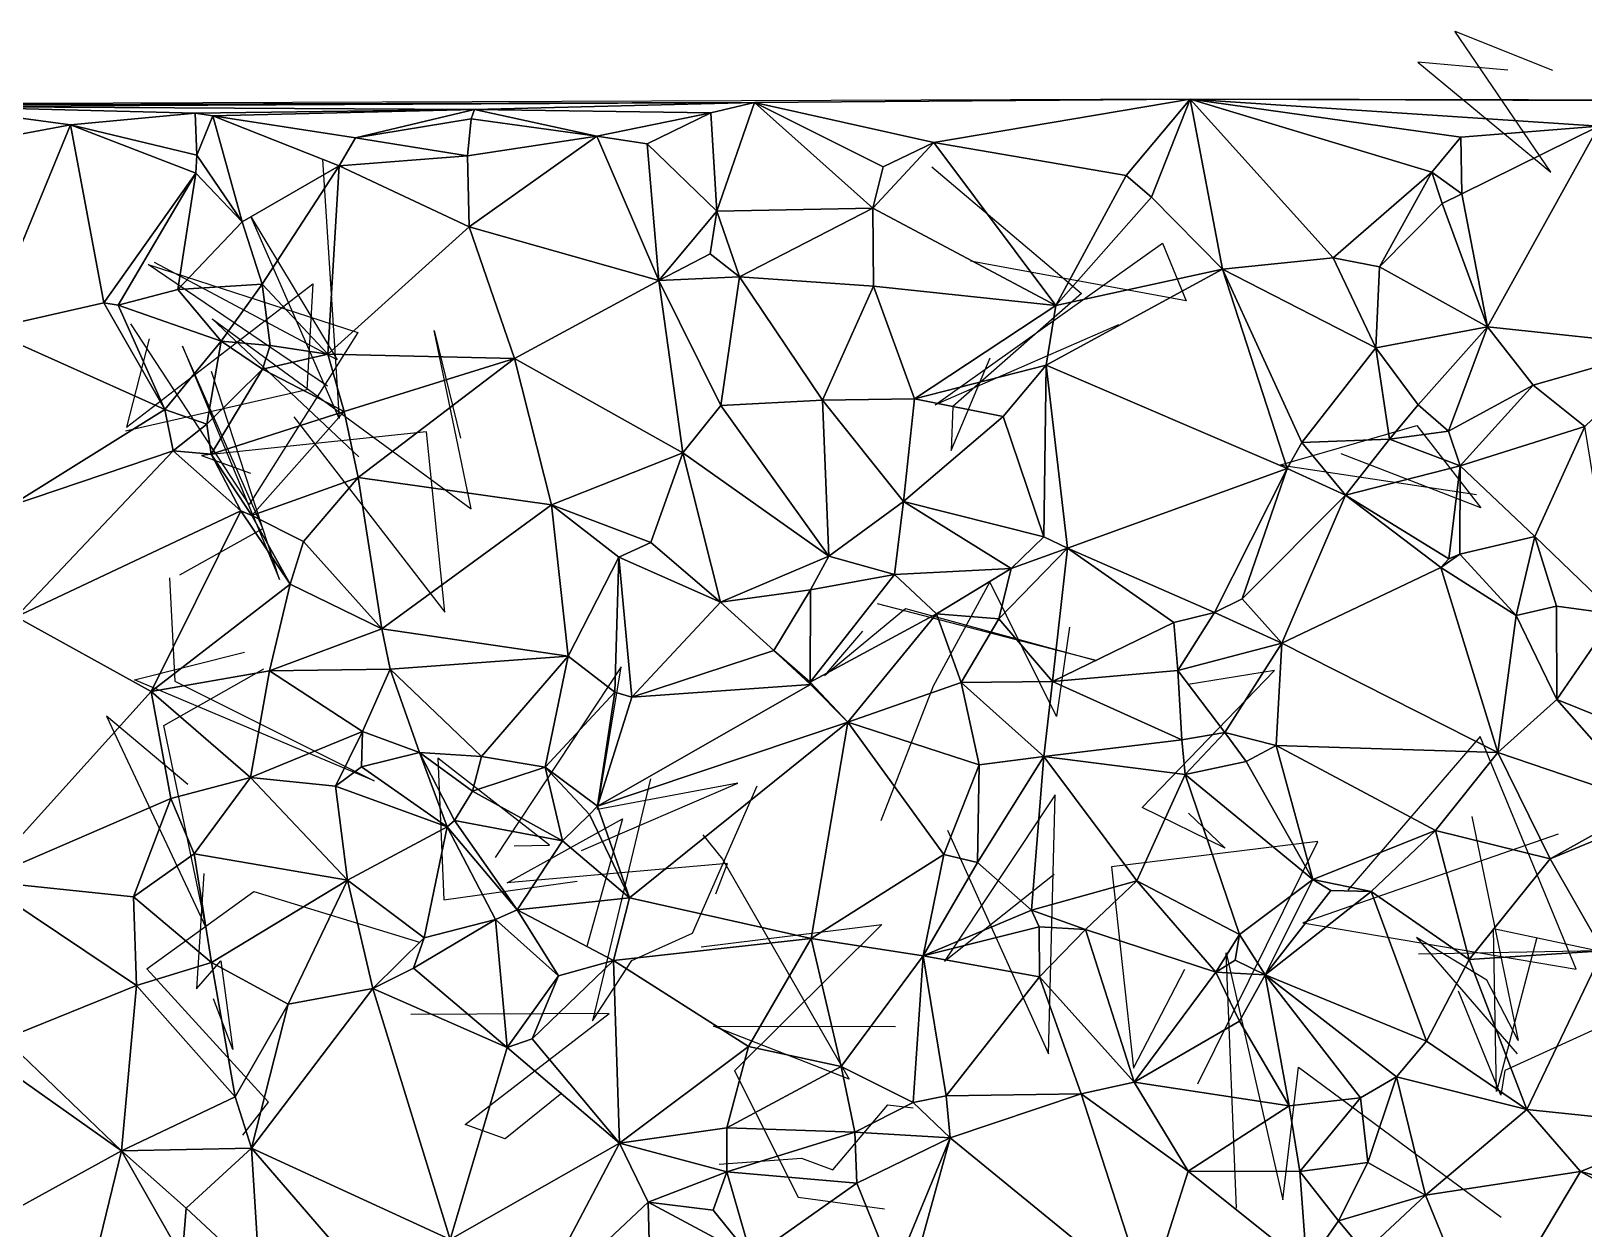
# Model space of a CAD drawing. Header units: metres. Extents: x -15.2 to 15.4, y -15.3 to 15.8.
# Drawn here: x -5.61 to 5.08, y 7.2 to 15.45 of the extents above; entities that cross this region are included whole.
import ezdxf

# ---------------------------------------------------------------- set-up
doc = ezdxf.new("R2010")
doc.units = ezdxf.units.M
doc.layers.add('CRACKS', color=1, linetype='Continuous')
doc.layers.add('STREET_MESH', color=7, linetype='Continuous')

msp = doc.modelspace()

# ---------------------------------------------------------------- linework, layer by layer
at = {"layer": 'CRACKS'}
for points in [[(4.555, 15.178, 0.1), (3.935, 15.233, 0.1), (4.852, 14.474, 0.1), (4.19, 15.447, 0.1), (4.863, 15.178, 0.1)], [(-3.604, 14.562, 0.1), (-3.488, 12.778, 0.1), (-4.093, 14.165, 0.1), (-3.503, 13.182, 0.1), (-4.759, 13.853, 0.1)], [(0.591, 14.511, 0.1), (1.621, 13.639, 0.1), (0.735, 12.86, 0.1), (0.724, 12.557, 0.1), (0.993, 13.196, 0.1)], [(1.876, 13.423, 0.1), (0.614, 12.873, 0.1), (2.179, 13.985, 0.1), (2.342, 13.588, 0.1), (0.856, 13.863, 0.1)], [(-3.568, 13, 0.1), (-4.804, 13.84, 0.1), (-3.359, 13.371, 0.1), (-4.108, 12.187, 0.1), (-4.922, 13.431, 0.1)], [(-4.797, 13.327, 0.1), (-4.952, 12.719, 0.1), (-3.67, 13.705, 0.1), (-3.71, 12.975, 0.1), (-4.958, 12.692, 0.1)], [(-3.354, 12.515, 0.1), (-4.363, 13.465, 0.1), (-2.579, 12.156, 0.1), (-2.834, 13.384, 0.1), (-2.654, 12.643, 0.1)], [(-4.584, 11.702, 0.1), (-4.013, 12.02, 0.1), (-4.566, 13.276, 0.1), (-3.9, 11.669, 0.1), (-4.366, 13.102, 0.1)], [(-3.8, 12.79, 0.1), (-2.76, 11.445, 0.1), (-2.887, 12.687, 0.1), (-4.436, 12.524, 0.1), (-4.098, 12.401, 0.1)], [(4.339, 12.252, 0.1), (2.984, 12.457, 0.1), (3.929, 12.731, 0.1), (4.37, 12.163, 0.1), (3.409, 12.534, 0.1)], [(-4.657, 11.682, 0.1), (-4.62, 10.969, 0.1), (-3.247, 10.284, 0.1), (-4.898, 10.978, 0.1), (-4.14, 11.17, 0.1)], [(1.539, 11.342, 0.1), (1.45, 10.726, 0.1), (0.99, 11.654, 0.1), (0.6, 10.935, 0.1), (0.241, 10.007, 0.1)], [(0.113, 11.313, 0.1), (-0.148, 11.008, 0.1), (0.409, 11.47, 0.1), (1.722, 11.111, 0.1), (0.217, 11.503, 0.1)], [(-4.529, 10.258, 0.1), (-5.089, 10.729, 0.1), (-4.403, 9.269, 0.1), (-4.694, 10.663, 0.1), (-4.007, 11.054, 0.1)], [(-1.821, 9.804, 0.1), (-0.745, 10.268, 0.1), (-1.71, 10.085, 0.1), (-1.548, 11.069, 0.1), (-2.415, 9.754, 0.1)], [(2.357, 10.06, 0.1), (2.611, 9.82, 0.1), (2.039, 10.099, 0.1), (2.95, 11.043, 0.1), (2.355, 10.947, 0.1)], [(4.901, 9.915, 0.1), (3.144, 9.305, 0.1), (5.027, 8.985, 0.1), (4.366, 10.589, 0.1), (3.455, 9.531, 0.1)], [(-2.284, 9.835, 0.1), (-2.04, 9.841, 0.1), (-2.81, 10.439, 0.1), (-2.767, 9.463, 0.1), (-1.851, 9.591, 0.1)], [(-1.345, 10.297, 0.1), (-1.745, 8.629, 0.1), (-1.475, 9.046, 0.1), (-1.057, 9.233, 0.1), (-0.611, 10.249, 0.1)], [(0.698, 9.943, 0.1), (1.395, 8.403, 0.1), (1.441, 10.187, 0.1), (0.679, 9.041, 0.1), (1.434, 9.641, 0.1)], [(-0.895, 9.504, 0.1), (-0.815, 9.713, 0.1), (-2.332, 9.581, 0.1), (-1.538, 10.022, 0.1), (-1.784, 9.142, 0.1)], [(4.307, 10.038, 0.1), (4.626, 8.494, 0.1), (4.41, 8.91, 0.1), (3.926, 9.204, 0.1), (4.62, 8.402, 0.1)], [(-0.985, 9.911, 0.1), (-0.85, 9.743, 0.1), (0.023, 8.228, 0.1), (-0.911, 8.593, 0.1), (0.341, 8.591, 0.1)], [(2.423, 8.196, 0.1), (3.248, 9.864, 0.1), (1.827, 9.691, 0.1), (1.979, 8.303, 0.1), (2.332, 8.986, 0.1)], [(-4.419, 9.645, 0.1), (-4.47, 8.851, 0.1), (-4.303, 9.043, 0.1), (-4.221, 8.432, 0.1), (-4.354, 8.781, 0.1)], [(-4.151, 7.843, 0.1), (-3.974, 8.07, 0.1), (-4.812, 8.988, 0.1), (-4.076, 9.521, 0.1), (-2.936, 9.172, 0.1)], [(-0.997, 9.139, 0.1), (0.247, 9.293, 0.1), (-0.768, 8.285, 0.1), (-0.328, 7.415, 0.1), (0.265, 7.335, 0.1)], [(4.755, 9.205, 0.1), (4.477, 8.144, 0.1), (4.456, 9.267, 0.1), (5.182, 9.111, 0.1), (3.94, 9.09, 0.1)], [(2.689, 7.34, 0.1), (2.616, 9.098, 0.1), (3.006, 7.398, 0.1), (3.114, 8.312, 0.1), (4.51, 7.279, 0.1)], [(5.508, 8.521, 0.1), (5.472, 8.716, 0.1), (4.534, 8.288, 0.1), (4.508, 8.119, 0.1), (4.216, 8.835, 0.1)], [(-1.955, 8.132, 0.1), (-2.346, 7.817, 0.1), (-2.622, 7.917, 0.1), (-1.63, 8.681, 0.1), (-2.995, 8.674, 0.1)], [(-0.872, 7.642, 0.1), (-0.306, 7.684, 0.1), (-0.091, 7.603, 0.1), (0.289, 8.052, 0.1), (0.462, 8.031, 0.1)]]:
    msp.add_polyline3d(points, dxfattribs=at)
at = {"layer": 'STREET_MESH'}
for points in [[(-12.461, 14.923), (-0.629, 14.955), (2.37, 14.978)], [(-0.629, 14.955), (0.605, 14.679), (2.37, 14.978)], [(0.605, 14.679), (1.929, 14.453), (2.37, 14.978)], [(1.929, 14.453), (2.102, 14.303), (2.37, 14.978)], [(2.102, 14.303), (2.591, 13.807), (2.37, 14.978)], [(6.072, 14.967), (11.685, 14.96), (2.37, 14.978)], [(5.181, 14.791), (6.072, 14.967), (2.37, 14.978)], [(4.233, 14.717), (5.181, 14.791), (2.37, 14.978)], [(2.591, 13.807), (3.354, 13.886), (2.37, 14.978)], [(4.032, 14.475), (4.233, 14.717), (2.37, 14.978)], [(3.354, 13.886), (4.032, 14.475), (2.37, 14.978)], [(-6.277, 14.927), (-0.629, 14.955), (-12.461, 14.923)], [(-6.277, 14.927), (-6.541, 14.575), (-5.337, 14.801)], [(-0.629, 14.955), (-6.277, 14.927), (-2.557, 14.907)], [(-6.277, 14.927), (-4.48, 14.882), (-2.557, 14.907)], [(-6.277, 14.927), (-5.337, 14.801), (-4.48, 14.882)], [(-5.337, 14.801), (-4.469, 14.592), (-4.48, 14.882)], [(-4.48, 14.882), (-4.357, 14.864), (-2.557, 14.907)], [(-4.469, 14.592), (-4.357, 14.864), (-4.48, 14.882)], [(-4.357, 14.864), (-4.469, 14.592), (-4.155, 14.132)], [(-4.357, 14.864), (-3.377, 14.712), (-2.557, 14.907)], [(-4.357, 14.864), (-4.155, 14.132), (-3.488, 14.519)], [(-3.377, 14.712), (-4.357, 14.864), (-3.488, 14.519)], [(-3.377, 14.712), (-2.579, 14.842), (-2.557, 14.907)], [(-2.579, 14.842), (-1.714, 14.723), (-2.557, 14.907)], [(-0.93, 14.884), (-0.629, 14.955), (-2.557, 14.907)], [(-1.714, 14.723), (-0.93, 14.884), (-2.557, 14.907)], [(-1.368, 14.669), (-0.93, 14.884), (-1.714, 14.723)], [(-0.93, 14.884), (-1.368, 14.669), (-0.888, 14.207)], [(-0.93, 14.884), (-0.888, 14.207), (-0.629, 14.955)], [(-0.888, 14.207), (0.184, 14.227), (-0.629, 14.955)], [(0.256, 14.512), (0.605, 14.679), (-0.629, 14.955)], [(0.184, 14.227), (0.256, 14.512), (-0.629, 14.955)], [(-6.541, 14.575), (-5.919, 13.392), (-5.337, 14.801)], [(-5.919, 13.392), (-5.108, 13.576), (-5.337, 14.801)], [(-4.475, 14.469), (-4.469, 14.592), (-5.337, 14.801)], [(-5.108, 13.576), (-4.475, 14.469), (-5.337, 14.801)], [(-2.605, 14.587), (-2.579, 14.842), (-3.377, 14.712)], [(-2.579, 14.842), (-2.605, 14.587), (-1.714, 14.723)], [(4.238, 14.325), (5.181, 14.791), (4.233, 14.717)], [(5.181, 14.791), (4.238, 14.325), (4.416, 13.409)], [(5.666, 13.277), (5.181, 14.791), (4.416, 13.409)], [(-2.605, 14.587), (-3.377, 14.712), (-3.488, 14.519)], [(-2.605, 14.587), (-2.593, 14.099), (-1.714, 14.723)], [(-1.714, 14.723), (-2.593, 14.099), (-1.289, 13.728)], [(-1.368, 14.669), (-1.714, 14.723), (-1.289, 13.728)], [(-0.888, 14.207), (-1.368, 14.669), (-1.289, 13.728)], [(0.184, 14.227), (0.605, 14.679), (0.256, 14.512)], [(0.605, 14.679), (0.184, 14.227), (1.445, 13.556)], [(1.929, 14.453), (0.605, 14.679), (1.445, 13.556)], [(4.032, 14.475), (4.238, 14.325), (4.233, 14.717)], [(-4.469, 14.592), (-4.475, 14.469), (-4.155, 14.132)], [(-2.593, 14.099), (-2.605, 14.587), (-3.488, 14.519)], [(-5.108, 13.576), (-5.01, 13.559), (-4.475, 14.469)], [(-4.475, 14.469), (-5.01, 13.559), (-4.598, 13.667)], [(-4.155, 14.132), (-4.475, 14.469), (-4.598, 13.667)], [(-4.155, 14.132), (-4.019, 13.704), (-3.488, 14.519)], [(-4.019, 13.704), (-3.567, 13.221), (-3.488, 14.519)], [(-3.567, 13.221), (-2.593, 14.099), (-3.488, 14.519)], [(2.102, 14.303), (1.929, 14.453), (1.445, 13.556)], [(4.032, 14.475), (3.354, 13.886), (3.672, 13.823)], [(4.104, 14.259), (4.032, 14.475), (3.672, 13.823)], [(4.032, 14.475), (4.104, 14.259), (4.238, 14.325)], [(4.238, 14.325), (4.104, 14.259), (4.416, 13.409)], [(0.184, 14.227), (-0.888, 14.207), (-0.733, 13.755)], [(0.19, 13.69), (0.184, 14.227), (-0.733, 13.755)], [(0.184, 14.227), (0.19, 13.69), (1.445, 13.556)], [(2.591, 13.807), (2.102, 14.303), (1.445, 13.556)], [(4.104, 14.259), (3.672, 13.823), (4.416, 13.409)], [(-4.019, 13.704), (-4.155, 14.132), (-4.598, 13.667)], [(-0.935, 13.912), (-0.888, 14.207), (-1.289, 13.728)], [(-0.888, 14.207), (-0.935, 13.912), (-0.733, 13.755)], [(-3.567, 13.221), (-2.281, 13.192), (-2.593, 14.099)], [(-2.593, 14.099), (-2.281, 13.192), (-1.289, 13.728)], [(-0.733, 13.755), (-0.935, 13.912), (-1.289, 13.728)], [(1.379, 13.145), (2.591, 13.807), (1.445, 13.556)], [(2.591, 13.807), (1.379, 13.145), (3.037, 12.433)], [(3.354, 13.886), (2.591, 13.807), (3.646, 13.266)], [(3.138, 12.612), (2.591, 13.807), (3.037, 12.433)], [(2.591, 13.807), (3.138, 12.612), (3.646, 13.266)], [(3.672, 13.823), (3.354, 13.886), (3.646, 13.266)], [(3.672, 13.823), (3.646, 13.266), (4.416, 13.409)], [(-4.019, 13.704), (-4.598, 13.667), (-4.301, 13.311)], [(-3.964, 13.281), (-4.019, 13.704), (-4.301, 13.311)], [(-3.567, 13.221), (-4.019, 13.704), (-3.964, 13.281)], [(-2.281, 13.192), (-1.122, 12.541), (-1.289, 13.728)], [(-0.861, 12.868), (-0.733, 13.755), (-1.289, 13.728)], [(-1.122, 12.541), (-0.861, 12.868), (-1.289, 13.728)], [(-0.861, 12.868), (-0.161, 12.904), (-0.733, 13.755)], [(-0.161, 12.904), (0.19, 13.69), (-0.733, 13.755)], [(-0.161, 12.904), (0.472, 12.914), (0.19, 13.69)], [(0.19, 13.69), (0.472, 12.914), (1.445, 13.556)], [(-5.108, 13.576), (-5.919, 13.392), (-4.689, 12.841)], [(-5.01, 13.559), (-5.108, 13.576), (-4.689, 12.841)], [(-4.598, 13.667), (-5.01, 13.559), (-4.301, 13.311)], [(-5.01, 13.559), (-4.689, 12.841), (-4.301, 13.311)], [(0.472, 12.914), (1.379, 13.145), (1.445, 13.556)], [(-5.919, 13.392), (-5.751, 12.177), (-4.689, 12.841)], [(3.646, 13.266), (3.939, 12.872), (4.416, 13.409)], [(3.939, 12.872), (4.147, 12.691), (4.416, 13.409)], [(4.147, 12.691), (4.731, 13.009), (4.416, 13.409)], [(4.731, 13.009), (5.666, 13.277), (4.416, 13.409)], [(-4.689, 12.841), (-4.399, 12.74), (-4.301, 13.311)], [(-4.399, 12.74), (-4.016, 13.118), (-4.301, 13.311)], [(-4.016, 13.118), (-3.964, 13.281), (-4.301, 13.311)], [(-3.567, 13.221), (-3.964, 13.281), (-4.016, 13.118)], [(3.138, 12.612), (3.742, 12.637), (3.646, 13.266)], [(3.742, 12.637), (3.939, 12.872), (3.646, 13.266)], [(5.086, 12.723), (5.666, 13.277), (4.731, 13.009)], [(-3.454, 12.826), (-3.567, 13.221), (-4.016, 13.118)], [(-3.567, 13.221), (-3.454, 12.826), (-2.281, 13.192)], [(-3.454, 12.826), (-3.357, 12.373), (-2.281, 13.192)], [(-3.357, 12.373), (-2.026, 12.184), (-2.281, 13.192)], [(-2.026, 12.184), (-1.122, 12.541), (-2.281, 13.192)], [(-4.399, 12.74), (-4.37, 12.533), (-4.016, 13.118)], [(-4.37, 12.533), (-3.454, 12.826), (-4.016, 13.118)], [(1.379, 13.145), (0.472, 12.914), (1.081, 12.793)], [(1.361, 11.964), (1.379, 13.145), (1.081, 12.793)], [(1.379, 13.145), (1.361, 11.964), (1.525, 11.886)], [(1.379, 13.145), (1.525, 11.886), (3.037, 12.433)], [(4.227, 12.453), (4.731, 13.009), (4.147, 12.691)], [(4.227, 12.453), (5.086, 12.723), (4.731, 13.009)], [(-5.751, 12.177), (-4.631, 12.555), (-4.689, 12.841)], [(-4.631, 12.555), (-4.399, 12.74), (-4.689, 12.841)], [(-4.37, 12.533), (-4.09, 12.11), (-3.454, 12.826)], [(-3.454, 12.826), (-4.09, 12.11), (-3.357, 12.373)], [(-0.861, 12.868), (-1.122, 12.541), (-0.119, 11.83)], [(-0.161, 12.904), (-0.861, 12.868), (-0.119, 11.83)], [(0.472, 12.914), (-0.161, 12.904), (0.396, 12.206)], [(-0.161, 12.904), (-0.119, 11.83), (0.396, 12.206)], [(0.472, 12.914), (0.396, 12.206), (1.081, 12.793)], [(3.939, 12.872), (3.742, 12.637), (4.147, 12.691)], [(-4.631, 12.555), (-4.37, 12.533), (-4.399, 12.74)], [(0.396, 12.206), (1.361, 11.964), (1.081, 12.793)], [(5.086, 12.723), (4.227, 12.453), (4.741, 11.966)], [(5.297, 11.43), (5.086, 12.723), (4.741, 11.966)], [(3.742, 12.637), (3.138, 12.612), (3.439, 12.251)], [(4.227, 12.453), (3.742, 12.637), (3.439, 12.251)], [(3.742, 12.637), (4.227, 12.453), (4.147, 12.691)], [(-4.631, 12.555), (-5.751, 12.177), (-5.711, 11.412)], [(-4.165, 12.142), (-4.631, 12.555), (-5.711, 11.412)], [(-4.165, 12.142), (-4.37, 12.533), (-4.631, 12.555)], [(-4.09, 12.11), (-4.37, 12.533), (-4.165, 12.142)], [(-2.026, 12.184), (-1.342, 11.924), (-1.122, 12.541)], [(-1.122, 12.541), (-1.342, 11.924), (-0.864, 11.513)], [(-0.119, 11.83), (-1.122, 12.541), (-0.864, 11.513)], [(3.138, 12.612), (3.037, 12.433), (3.439, 12.251)], [(1.525, 11.886), (2.537, 11.442), (3.037, 12.433)], [(2.537, 11.442), (2.728, 11.536), (3.037, 12.433)], [(3.037, 12.433), (2.728, 11.536), (3.439, 12.251)], [(4.15, 11.812), (4.227, 12.453), (3.439, 12.251)], [(4.15, 11.812), (4.226, 11.844), (4.227, 12.453)], [(4.227, 12.453), (4.226, 11.844), (4.741, 11.966)], [(-3.357, 12.373), (-4.09, 12.11), (-3.733, 11.932)], [(-3.357, 12.373), (-3.733, 11.932), (-3.195, 11.33)], [(-2.026, 12.184), (-3.357, 12.373), (-3.195, 11.33)], [(-0.119, 11.83), (0.333, 11.703), (0.396, 12.206)], [(0.333, 11.703), (1.136, 11.746), (0.396, 12.206)], [(1.136, 11.746), (1.361, 11.964), (0.396, 12.206)], [(3.439, 12.251), (2.728, 11.536), (3.001, 11.232)], [(4.094, 11.752), (3.439, 12.251), (3.001, 11.232)], [(4.094, 11.752), (4.15, 11.812), (3.439, 12.251)], [(-4.782, 10.899), (-4.165, 12.142), (-5.711, 11.412)], [(-3.826, 11.638), (-4.165, 12.142), (-4.782, 10.899)], [(-4.09, 12.11), (-4.165, 12.142), (-3.826, 11.638)], [(-4.09, 12.11), (-3.826, 11.638), (-3.733, 11.932)], [(-1.911, 11.141), (-2.026, 12.184), (-3.195, 11.33)], [(-1.563, 11.824), (-2.026, 12.184), (-1.911, 11.141)], [(-1.563, 11.824), (-1.342, 11.924), (-2.026, 12.184)], [(-3.733, 11.932), (-3.826, 11.638), (-3.195, 11.33)], [(-1.342, 11.924), (-1.563, 11.824), (-0.864, 11.513)], [(1.052, 11.398), (1.422, 10.966), (1.525, 11.886)], [(1.136, 11.746), (1.052, 11.398), (1.525, 11.886)], [(1.361, 11.964), (1.136, 11.746), (1.525, 11.886)], [(1.422, 10.966), (2.256, 11.373), (1.525, 11.886)], [(2.256, 11.373), (2.537, 11.442), (1.525, 11.886)], [(4.226, 11.844), (4.614, 11.421), (4.741, 11.966)], [(4.614, 11.421), (4.89, 11.487), (4.741, 11.966)], [(4.89, 11.487), (5.297, 11.43), (4.741, 11.966)], [(-1.591, 10.893), (-1.563, 11.824), (-1.911, 11.141)], [(-1.563, 11.824), (-1.591, 10.893), (-1.475, 10.86)], [(-1.563, 11.824), (-1.475, 10.86), (-0.864, 11.513)], [(-0.245, 11.599), (-0.119, 11.83), (-0.864, 11.513)], [(-0.245, 11.599), (0.333, 11.703), (-0.119, 11.83)], [(4.226, 11.844), (4.15, 11.812), (4.094, 11.752)], [(4.614, 11.421), (4.226, 11.844), (4.094, 11.752)], [(0.623, 11.434), (0.333, 11.703), (-0.246, 10.963)], [(0.333, 11.703), (-0.245, 11.599), (-0.246, 10.963)], [(0.333, 11.703), (0.623, 11.434), (1.136, 11.746)], [(1.136, 11.746), (0.623, 11.434), (1.052, 11.398)], [(4.487, 10.479), (4.094, 11.752), (3.001, 11.232)], [(4.487, 10.479), (4.614, 11.421), (4.094, 11.752)], [(-3.826, 11.638), (-4.782, 10.899), (-3.968, 11.04)], [(-3.826, 11.638), (-3.968, 11.04), (-3.195, 11.33)], [(-0.496, 11.18), (-0.245, 11.599), (-0.864, 11.513)], [(-0.246, 10.963), (-0.245, 11.599), (-0.496, 11.18)], [(-1.475, 10.86), (-0.496, 11.18), (-0.864, 11.513)], [(2.256, 11.373), (2.284, 11.043), (2.537, 11.442)], [(2.537, 11.442), (2.284, 11.043), (3.001, 11.232)], [(2.728, 11.536), (2.537, 11.442), (3.001, 11.232)], [(4.892, 10.842), (4.89, 11.487), (4.614, 11.421)], [(4.89, 11.487), (4.892, 10.842), (5.297, 11.43)], [(-5.96, 9.594), (-4.782, 10.899), (-5.711, 11.412)], [(-3.968, 11.04), (-3.138, 11.052), (-3.195, 11.33)], [(-3.138, 11.052), (-1.911, 11.141), (-3.195, 11.33)], [(0.623, 11.434), (-0.246, 10.963), (0.012, 10.686)], [(0.794, 10.961), (0.623, 11.434), (0.012, 10.686)], [(0.623, 11.434), (0.794, 10.961), (1.052, 11.398)], [(1.052, 11.398), (0.794, 10.961), (1.422, 10.966)], [(2.284, 11.043), (2.256, 11.373), (1.422, 10.966)], [(4.892, 10.842), (4.614, 11.421), (4.487, 10.479)], [(4.892, 10.842), (5.496, 10.6), (5.297, 11.43)], [(2.284, 11.043), (2.607, 10.616), (3.001, 11.232)], [(2.607, 10.616), (2.96, 10.527), (3.001, 11.232)], [(2.96, 10.527), (4.487, 10.479), (3.001, 11.232)], [(-3.138, 11.052), (-2.509, 10.451), (-1.911, 11.141)], [(-1.911, 11.141), (-2.509, 10.451), (-2.07, 10.376)], [(-1.591, 10.893), (-1.911, 11.141), (-2.07, 10.376)], [(-1.475, 10.86), (-0.244, 10.947), (-0.496, 11.18)], [(-0.244, 10.947), (-0.246, 10.963), (-0.496, 11.18)], [(-4.782, 10.899), (-4.098, 10.307), (-3.968, 11.04)], [(-4.098, 10.307), (-3.327, 10.622), (-3.968, 11.04)], [(-3.327, 10.622), (-3.138, 11.052), (-3.968, 11.04)], [(-3.138, 11.052), (-3.327, 10.622), (-2.935, 10.478)], [(-2.509, 10.451), (-3.138, 11.052), (-2.935, 10.478)], [(2.312, 10.565), (2.284, 11.043), (1.422, 10.966)], [(2.284, 11.043), (2.312, 10.565), (2.607, 10.616)], [(-0.244, 10.947), (-1.711, 10.109), (0.012, 10.686)], [(-1.475, 10.86), (-1.711, 10.109), (-0.244, 10.947)], [(-0.246, 10.963), (-0.244, 10.947), (0.012, 10.686)], [(0.916, 10.393), (0.794, 10.961), (0.012, 10.686)], [(1.422, 10.966), (0.794, 10.961), (1.363, 10.45)], [(1.363, 10.45), (0.794, 10.961), (0.916, 10.393)], [(2.312, 10.565), (1.422, 10.966), (1.363, 10.45)], [(-4.647, 10.161), (-4.782, 10.899), (-5.96, 9.594)], [(-4.647, 10.161), (-4.098, 10.307), (-4.782, 10.899)], [(-1.711, 10.109), (-1.591, 10.893), (-2.07, 10.376)], [(-1.591, 10.893), (-1.711, 10.109), (-1.475, 10.86)], [(5.527, 10.124), (4.892, 10.842), (4.487, 10.479)], [(5.496, 10.6), (4.892, 10.842), (5.527, 10.124)], [(-3.327, 10.622), (-4.098, 10.307), (-3.513, 10.247)], [(-3.334, 10.379), (-3.327, 10.622), (-3.513, 10.247)], [(-3.327, 10.622), (-3.334, 10.379), (-2.935, 10.478)], [(-1.711, 10.109), (-1.491, 9.477), (0.012, 10.686)], [(-1.491, 9.477), (-0.239, 9.197), (0.012, 10.686)], [(-0.239, 9.197), (0.674, 9.776), (0.012, 10.686)], [(0.674, 9.776), (0.916, 10.393), (0.012, 10.686)], [(2.607, 10.616), (2.312, 10.565), (2.335, 10.326)], [(2.755, 10.415), (2.607, 10.616), (2.335, 10.326)], [(2.607, 10.616), (2.755, 10.415), (2.96, 10.527)], [(-3.334, 10.379), (-2.746, 9.967), (-2.935, 10.478)], [(-2.509, 10.451), (-2.935, 10.478), (-2.57, 10.212)], [(-2.935, 10.478), (-2.694, 10.009), (-2.57, 10.212)], [(-2.746, 9.967), (-2.694, 10.009), (-2.935, 10.478)], [(2.312, 10.565), (1.363, 10.45), (2.335, 10.326)], [(2.755, 10.415), (3.213, 9.603), (2.96, 10.527)], [(4.057, 9.942), (4.487, 10.479), (2.96, 10.527)], [(3.213, 9.603), (4.057, 9.942), (2.96, 10.527)], [(4.057, 9.942), (4.848, 9.745), (4.487, 10.479)], [(4.848, 9.745), (5.527, 10.124), (4.487, 10.479)], [(-2.746, 9.967), (-3.334, 10.379), (-3.513, 10.247)], [(-2.509, 10.451), (-2.57, 10.212), (-2.07, 10.376)], [(-2.57, 10.212), (-1.951, 9.87), (-2.07, 10.376)], [(-1.951, 9.87), (-1.765, 10.052), (-2.07, 10.376)], [(-1.765, 10.052), (-1.711, 10.109), (-2.07, 10.376)], [(0.674, 9.776), (0.905, 9.72), (0.916, 10.393)], [(0.905, 9.72), (1.363, 10.45), (0.916, 10.393)], [(1.276, 9.393), (1.363, 10.45), (0.905, 9.72)], [(1.276, 9.393), (2.002, 9.595), (1.363, 10.45)], [(1.363, 10.45), (2.002, 9.595), (2.335, 10.326)], [(3.213, 9.603), (2.755, 10.415), (2.335, 10.326)], [(-4.098, 10.307), (-4.647, 10.161), (-4.487, 9.781)], [(-3.43, 9.599), (-4.098, 10.307), (-4.487, 9.781)], [(-4.098, 10.307), (-3.43, 9.599), (-3.513, 10.247)], [(2.002, 9.595), (2.709, 9.225), (2.335, 10.326)], [(2.709, 9.225), (3.213, 9.603), (2.335, 10.326)], [(-4.647, 10.161), (-5.96, 9.594), (-4.903, 9.484)], [(-4.647, 10.161), (-4.903, 9.484), (-4.487, 9.781)], [(-3.43, 9.599), (-2.746, 9.967), (-3.513, 10.247)], [(-2.694, 10.009), (-1.951, 9.87), (-2.57, 10.212)], [(-1.491, 9.477), (-1.765, 10.052), (-1.951, 9.87)], [(-1.491, 9.477), (-1.711, 10.109), (-1.765, 10.052)], [(4.848, 9.745), (5.63, 10.07), (5.527, 10.124)], [(5.63, 10.07), (4.848, 9.745), (5.21, 9.113)], [(-2.746, 9.967), (-3.43, 9.599), (-2.903, 9.202)], [(-2.412, 9.327), (-2.746, 9.967), (-2.903, 9.202)], [(-2.694, 10.009), (-2.746, 9.967), (-2.262, 9.395)], [(-2.746, 9.967), (-2.412, 9.327), (-2.262, 9.395)], [(-1.951, 9.87), (-2.694, 10.009), (-2.262, 9.395)], [(3.213, 9.603), (3.616, 9.521), (4.057, 9.942)], [(4.057, 9.942), (3.616, 9.521), (4.29, 9.052)], [(4.848, 9.745), (4.057, 9.942), (4.29, 9.052)], [(-1.491, 9.477), (-1.951, 9.87), (-2.262, 9.395)], [(-4.903, 9.484), (-4.367, 9.032), (-4.487, 9.781)], [(-4.367, 9.032), (-3.43, 9.599), (-4.487, 9.781)], [(-0.239, 9.197), (0.531, 9.077), (0.674, 9.776)], [(0.531, 9.077), (0.905, 9.72), (0.674, 9.776)], [(4.848, 9.745), (4.29, 9.052), (5.21, 9.113)], [(0.531, 9.077), (1.276, 9.393), (0.905, 9.72)], [(-5.96, 9.594), (-4.883, 8.873), (-4.903, 9.484)], [(-5.789, 8.507), (-4.883, 8.873), (-5.96, 9.594)], [(-3.43, 9.599), (-4.367, 9.032), (-3.839, 8.744)], [(-3.256, 8.852), (-3.43, 9.599), (-3.839, 8.744)], [(-3.43, 9.599), (-3.256, 8.852), (-2.903, 9.202)], [(2.002, 9.595), (1.276, 9.393), (1.649, 9.258)], [(2.545, 8.965), (2.002, 9.595), (1.649, 9.258)], [(2.709, 9.225), (2.002, 9.595), (2.545, 8.965)], [(2.885, 8.947), (3.213, 9.603), (2.709, 9.225)], [(3.213, 9.603), (2.885, 8.947), (3.337, 9.527)], [(2.885, 8.947), (3.616, 9.521), (3.337, 9.527)], [(3.616, 9.521), (2.885, 8.947), (3.995, 8.491)], [(3.616, 9.521), (3.213, 9.603), (3.337, 9.527)], [(4.29, 9.052), (3.616, 9.521), (3.995, 8.491)], [(-4.883, 8.873), (-4.367, 9.032), (-4.903, 9.484)], [(-1.599, 9.046), (-1.491, 9.477), (-2.262, 9.395)], [(-1.491, 9.477), (-1.599, 9.046), (-0.239, 9.197)], [(-2.977, 8.992), (-2.412, 9.327), (-2.903, 9.202)], [(-2.977, 8.992), (-2.332, 8.447), (-2.412, 9.327)], [(-2.412, 9.327), (-1.979, 8.939), (-2.262, 9.395)], [(-2.332, 8.447), (-1.979, 8.939), (-2.412, 9.327)], [(-1.979, 8.939), (-1.599, 9.046), (-2.262, 9.395)], [(0.531, 9.077), (1.329, 9.277), (1.276, 9.393)], [(1.276, 9.393), (1.329, 9.277), (1.649, 9.258)], [(-3.256, 8.852), (-2.977, 8.992), (-2.903, 9.202)], [(-1.599, 9.046), (-0.67, 8.453), (-0.239, 9.197)], [(-0.67, 8.453), (-0.033, 8.316), (-0.239, 9.197)], [(-0.239, 9.197), (-0.033, 8.316), (0.531, 9.077)], [(1.332, 8.932), (1.329, 9.277), (0.531, 9.077)], [(1.329, 9.277), (1.332, 8.932), (1.649, 9.258)], [(1.332, 8.932), (1.983, 8.207), (1.649, 9.258)], [(1.983, 8.207), (2.545, 8.965), (1.649, 9.258)], [(2.678, 9.048), (2.709, 9.225), (2.545, 8.965)], [(2.885, 8.947), (2.709, 9.225), (2.678, 9.048)], [(4.29, 9.052), (4.686, 8.02), (5.21, 9.113)], [(4.686, 8.02), (5.832, 7.901), (5.21, 9.113)], [(-4.883, 8.873), (-4.203, 8.107), (-4.367, 9.032)], [(-4.367, 9.032), (-4.203, 8.107), (-3.839, 8.744)], [(-3.256, 8.852), (-2.332, 8.447), (-2.977, 8.992)], [(-1.599, 9.046), (-2.161, 8.506), (-1.558, 7.787)], [(-1.599, 9.046), (-1.979, 8.939), (-2.161, 8.506)], [(-0.67, 8.453), (-1.599, 9.046), (-1.558, 7.787)], [(-0.033, 8.316), (0.462, 8.067), (0.531, 9.077)], [(0.462, 8.067), (0.689, 8.113), (0.531, 9.077)], [(0.689, 8.113), (1.332, 8.932), (0.531, 9.077)], [(2.885, 8.947), (2.678, 9.048), (2.545, 8.965)], [(4.686, 8.02), (4.29, 9.052), (3.995, 8.491)], [(-4.986, 7.735), (-4.883, 8.873), (-5.789, 8.507)], [(-4.986, 7.735), (-4.203, 8.107), (-4.883, 8.873)], [(-1.979, 8.939), (-2.332, 8.447), (-2.161, 8.506)], [(1.332, 8.932), (0.689, 8.113), (1.618, 8.128)], [(1.332, 8.932), (1.618, 8.128), (1.983, 8.207)], [(2.708, 8.628), (2.545, 8.965), (1.983, 8.207)], [(2.708, 8.628), (2.885, 8.947), (2.545, 8.965)], [(2.885, 8.947), (2.708, 8.628), (3.051, 8.044)], [(2.885, 8.947), (3.542, 8.1), (3.79, 8.245)], [(2.885, 8.947), (3.79, 8.245), (3.995, 8.491)], [(3.542, 8.1), (2.885, 8.947), (3.051, 8.044)], [(-4.091, 7.754), (-3.256, 8.852), (-3.839, 8.744)], [(-3.256, 8.852), (-4.091, 7.754), (-2.724, 7.125)], [(-2.332, 8.447), (-3.256, 8.852), (-2.724, 7.125)], [(-4.203, 8.107), (-4.091, 7.754), (-3.839, 8.744)], [(3.051, 8.044), (2.708, 8.628), (1.983, 8.207)], [(-4.986, 7.735), (-5.789, 8.507), (-5.934, 8.406)], [(-1.558, 7.787), (-2.332, 8.447), (-2.724, 7.125)], [(-2.161, 8.506), (-2.332, 8.447), (-1.558, 7.787)], [(-0.819, 7.894), (-0.67, 8.453), (-1.558, 7.787)], [(-0.67, 8.453), (-0.819, 7.894), (-0.033, 8.316)], [(3.79, 8.245), (4.686, 8.02), (3.995, 8.491)], [(-4.986, 7.735), (-5.934, 8.406), (-6.74, 6.77)], [(-0.033, 8.316), (-0.819, 7.894), (0.062, 7.864)], [(0.462, 8.067), (-0.033, 8.316), (0.062, 7.864)], [(3.542, 8.1), (3.593, 7.654), (3.79, 8.245)], [(3.79, 8.245), (3.593, 7.654), (3.989, 7.429)], [(3.79, 8.245), (3.989, 7.429), (4.686, 8.02)], [(0.689, 8.113), (0.717, 7.825), (1.618, 8.128)], [(1.618, 8.128), (0.717, 7.825), (2.075, 6.714)], [(1.618, 8.128), (2.355, 7.595), (1.983, 8.207)], [(2.355, 7.595), (1.618, 8.128), (2.075, 6.714)], [(2.355, 7.595), (3.051, 8.044), (1.983, 8.207)], [(-4.203, 8.107), (-4.986, 7.735), (-4.091, 7.754)], [(0.717, 7.825), (0.462, 8.067), (0.062, 7.864)], [(0.717, 7.825), (0.689, 8.113), (0.462, 8.067)], [(2.355, 7.595), (3.125, 7.593), (3.051, 8.044)], [(3.125, 7.593), (3.542, 8.1), (3.051, 8.044)], [(3.542, 8.1), (3.125, 7.593), (3.593, 7.654)], [(4.686, 8.02), (3.989, 7.429), (5.056, 7.592)], [(5.832, 7.901), (4.686, 8.02), (5.056, 7.592)], [(-0.82, 7.591), (-0.819, 7.894), (-1.558, 7.787)], [(-0.819, 7.894), (-0.82, 7.591), (0.062, 7.864)], [(-0.82, 7.591), (0.075, 7.511), (0.062, 7.864)], [(0.075, 7.511), (0.717, 7.825), (0.062, 7.864)], [(0.329, 6.884), (0.717, 7.825), (0.075, 7.511)], [(0.717, 7.825), (0.329, 6.884), (0.432, 6.796)], [(0.717, 7.825), (0.432, 6.796), (2.075, 6.714)], [(5.856, 7.376), (5.832, 7.901), (5.056, 7.592)], [(-5.345, 6.263), (-4.986, 7.735), (-6.74, 6.77)], [(-4.986, 7.735), (-5.345, 6.263), (-4.569, 7)], [(-4.091, 7.754), (-4.986, 7.735), (-4.541, 7.34)], [(-4.541, 7.34), (-4.986, 7.735), (-4.569, 7)], [(-4.091, 7.754), (-4.541, 7.34), (-4.037, 6.869)], [(-4.091, 7.754), (-3.278, 6.81), (-2.724, 7.125)], [(-3.278, 6.81), (-4.091, 7.754), (-4.037, 6.869)], [(-1.558, 7.787), (-2.724, 7.125), (-2.175, 6.615)], [(-1.361, 7.382), (-1.558, 7.787), (-2.175, 6.615)], [(-1.361, 7.382), (-0.82, 7.591), (-1.558, 7.787)], [(-1.361, 7.382), (-0.914, 7.327), (-0.82, 7.591)], [(-0.82, 7.591), (-0.914, 7.327), (-0.65, 6.999)], [(-0.82, 7.591), (-0.65, 6.999), (0.075, 7.511)], [(3.172, 6.941), (2.355, 7.595), (2.075, 6.714)], [(3.125, 7.593), (2.355, 7.595), (3.172, 6.941)], [(3.125, 7.593), (3.389, 7.253), (3.593, 7.654)], [(3.389, 7.253), (3.125, 7.593), (3.172, 6.941)], [(3.593, 7.654), (3.389, 7.253), (3.989, 7.429)], [(5.056, 7.592), (3.989, 7.429), (4.383, 6.466)], [(5.87, 7.14), (5.056, 7.592), (4.383, 6.466)], [(5.87, 7.14), (5.856, 7.376), (5.056, 7.592)], [(-0.65, 6.999), (0.329, 6.884), (0.075, 7.511)], [(-1.326, 6.035), (-1.361, 7.382), (-2.175, 6.615)], [(-0.65, 6.999), (-1.361, 7.382), (-1.326, 6.035)], [(-0.914, 7.327), (-1.361, 7.382), (-0.65, 6.999)], [(3.389, 7.253), (3.57, 7.036), (3.989, 7.429)], [(3.989, 7.429), (3.57, 7.036), (4.383, 6.466)], [(-4.541, 7.34), (-4.569, 7), (-4.037, 6.869)], [(3.57, 7.036), (3.389, 7.253), (3.172, 6.941)]]:
    msp.add_3dface(points, dxfattribs=at)

doc.saveas('drawing.dxf')
